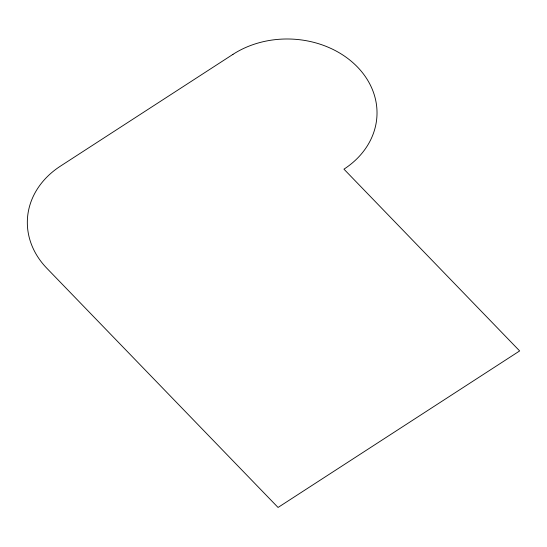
<?xml version="1.0" encoding="UTF-8"?>
<svg xmlns="http://www.w3.org/2000/svg" width="547" height="547" viewBox="0 0 547 547"><rect width="100%" height="100%" fill="white"/><g stroke="black" fill="none" stroke-linecap="round" stroke-linejoin="round"><path stroke-width="0.82" d="M232.974 54.351L60.402 166.158A88.587 72.744 2.2 0 0 46.864 268.283L278.054 507.459L519.65 350.935L343.947 169.16A88.587 72.744 2.2 0 0 357.485 67.035A88.587 72.744 2.2 0 0 232.974 54.351"/></g></svg>
